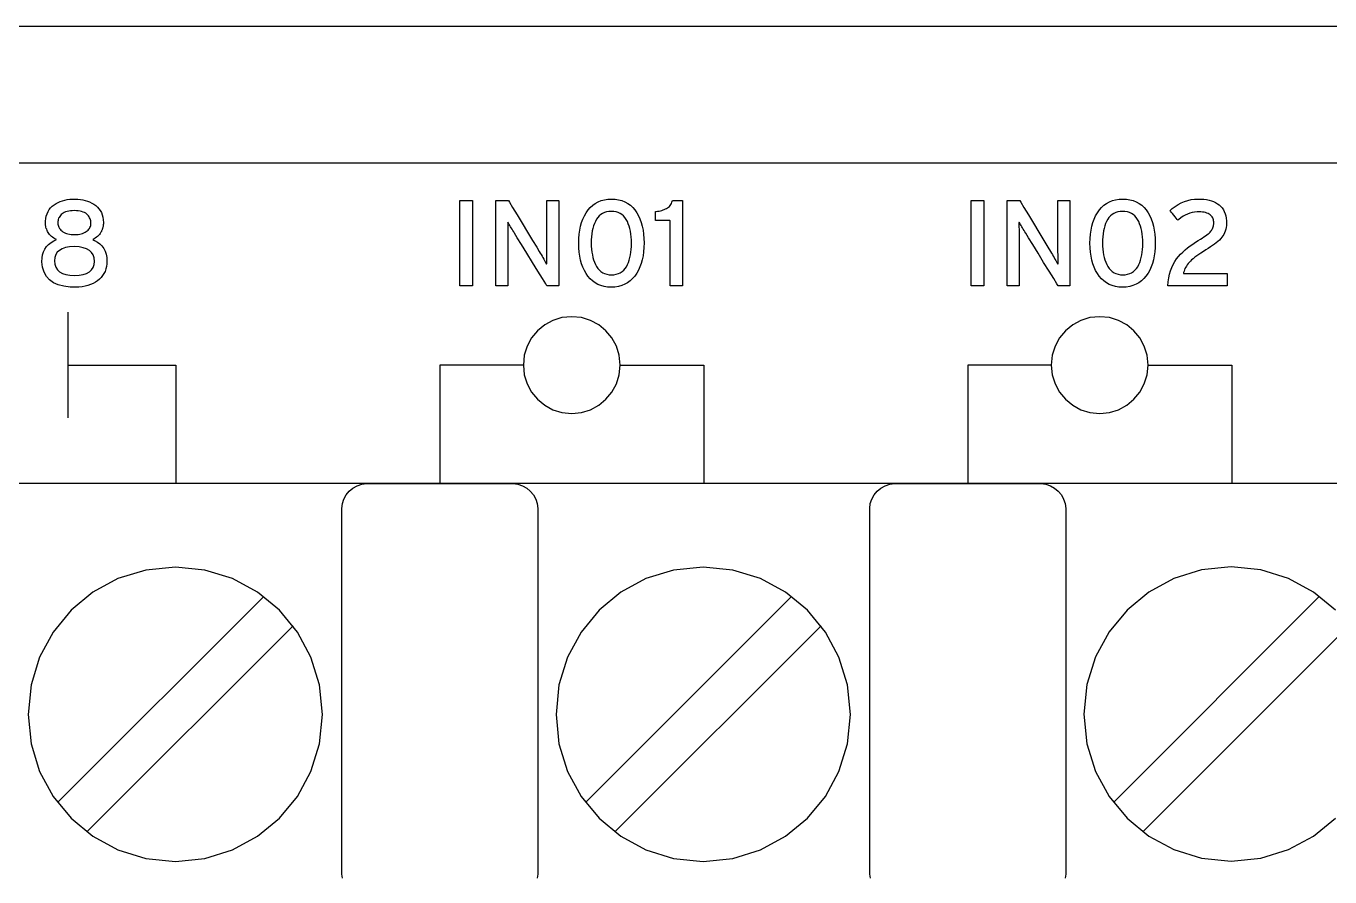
# Model space of a CAD drawing. Extents: x 1 to 47.7, y 0.2 to 33.3.
# Drawn here: x 32.801 to 34.283, y 14.148 to 15.115 of the extents above; entities that cross this region are included whole.
import ezdxf

# ---------------------------------------------------------------- set-up
doc = ezdxf.new("R2010")
doc.units = 0
doc.header["$MEASUREMENT"] = 0
doc.layers.add('4_0_____DWG', color=7, linetype='CONTINUOUS')

msp = doc.modelspace()

# ---------------------------------------------------------------- linework, layer by layer
at = {"layer": '4_0_____DWG'}
for points in [[(32.6345, 15.1152), (32.8303, 15.1152), (33.0271, 15.1152), (33.2246, 15.1152), (33.4228, 15.1152), (33.8209, 15.1152), (34.2205, 15.1152), (34.6209, 15.1152), (35.0213, 15.1152), (35.421, 15.1152), (35.819, 15.1152)], [(32.6397, 14.9598), (32.8976, 14.9598), (33.1536, 14.9598), (33.4069, 14.9598), (33.6572, 14.9598), (33.7811, 14.9598), (33.9039, 14.9598), (34.0258, 14.9598), (34.1466, 14.9598), (34.2662, 14.9598), (34.3847, 14.9598), (34.5018, 14.9598), (34.6176, 14.9598), (34.732, 14.9598), (34.845, 14.9598), (34.9564, 14.9598), (35.0662, 14.9598), (35.1744, 14.9598), (35.2808, 14.9598), (35.3855, 14.9598), (35.4883, 14.9598), (35.5892, 14.9598)], [(33.2939, 14.8199), (33.2939, 14.9171), (33.308, 14.9171), (33.308, 14.8199), (33.2939, 14.8199)], [(33.875, 14.8199), (33.875, 14.9171), (33.8891, 14.9171), (33.8891, 14.8199), (33.875, 14.8199)], [(32.8484, 14.7899), (32.8484, 14.6699)], [(32.8484, 14.7299), (32.9709, 14.7299), (32.9709, 14.5953)], [(33.3659, 14.7299), (33.2709, 14.7299), (33.2709, 14.5953)], [(33.4759, 14.7299), (33.5709, 14.7299), (33.5709, 14.5953)], [(33.9659, 14.7299), (33.8709, 14.7299), (33.8709, 14.5953)], [(34.0759, 14.7299), (34.1709, 14.7299), (34.1709, 14.5953)], [(35.5913, 14.5953), (35.4579, 14.5953), (35.3214, 14.5953), (35.1822, 14.5953), (35.0408, 14.5953), (34.7531, 14.5953), (34.4618, 14.5953), (34.1706, 14.5953), (33.8829, 14.5953), (33.7415, 14.5953), (33.6023, 14.5953), (33.4658, 14.5953), (33.3324, 14.5953), (33.2026, 14.5953), (33.0768, 14.5953), (32.9554, 14.5953), (32.839, 14.5953), (32.7278, 14.5953)], [(33.1603, 14.1468), (33.1596, 14.1514), (33.1595, 14.1589), (33.1595, 14.1912), (33.1595, 14.2453), (33.1595, 14.3129), (33.1595, 14.3859), (33.1595, 14.4559), (33.1595, 14.5148), (33.1595, 14.5541), (33.1595, 14.5668), (33.1602, 14.5724), (33.1619, 14.5776), (33.1646, 14.5823), (33.168, 14.5864), (33.1722, 14.5899), (33.1769, 14.5926), (33.1822, 14.5944), (33.1878, 14.5952), (33.1928, 14.5953), (33.207, 14.5953), (33.2293, 14.5953), (33.2565, 14.5953), (33.2854, 14.5953), (33.3126, 14.5953), (33.3349, 14.5953), (33.3491, 14.5953), (33.354, 14.5952), (33.3597, 14.5944), (33.3649, 14.5926), (33.3697, 14.5899), (33.3738, 14.5864), (33.3773, 14.5823), (33.3799, 14.5776), (33.3816, 14.5724), (33.3823, 14.5668), (33.3824, 14.5541), (33.3824, 14.5148), (33.3824, 14.4559), (33.3824, 14.3859), (33.3824, 14.3129), (33.3824, 14.2453), (33.3824, 14.1912), (33.3824, 14.1589), (33.3823, 14.1514), (33.3816, 14.1468)], [(33.7603, 14.1468), (33.7596, 14.1514), (33.7595, 14.1589), (33.7595, 14.1912), (33.7595, 14.2453), (33.7595, 14.3129), (33.7595, 14.3859), (33.7595, 14.4559), (33.7595, 14.5148), (33.7595, 14.5541), (33.7595, 14.5668), (33.7602, 14.5724), (33.7619, 14.5776), (33.7646, 14.5823), (33.768, 14.5864), (33.7722, 14.5899), (33.7769, 14.5926), (33.7822, 14.5944), (33.7878, 14.5952), (33.7928, 14.5953), (33.807, 14.5953), (33.8293, 14.5953), (33.8565, 14.5953), (33.8854, 14.5953), (33.9126, 14.5953), (33.9349, 14.5953), (33.9491, 14.5953), (33.954, 14.5952), (33.9597, 14.5944), (33.9649, 14.5926), (33.9697, 14.5899), (33.9738, 14.5864), (33.9773, 14.5823), (33.9799, 14.5776), (33.9816, 14.5724), (33.9823, 14.5668), (33.9824, 14.5541), (33.9824, 14.5148), (33.9824, 14.4559), (33.9824, 14.3859), (33.9824, 14.3129), (33.9824, 14.2453), (33.9824, 14.1912), (33.9824, 14.1589), (33.9823, 14.1514), (33.9816, 14.1468)], [(34.2887, 14.4514), (34.2639, 14.4719), (34.2355, 14.4873), (34.2041, 14.4971), (34.1704, 14.5005), (34.1367, 14.4971), (34.1052, 14.4873), (34.0768, 14.4719), (34.052, 14.4514), (34.0316, 14.4266), (34.0161, 14.3982), (34.0064, 14.3668), (34.003, 14.3331), (34.0064, 14.2994), (34.0161, 14.268), (34.0316, 14.2396), (34.052, 14.2149), (34.0768, 14.1945), (34.1052, 14.1791), (34.1367, 14.1694), (34.1704, 14.166), (34.2041, 14.1694), (34.2355, 14.1791), (34.2639, 14.1945), (34.2887, 14.2149)], [(32.8366, 14.2327), (33.0708, 14.4669)], [(33.4366, 14.2327), (33.6708, 14.4669)], [(34.0366, 14.2328), (34.2708, 14.4671)], [(32.87, 14.1992), (33.1042, 14.4335)], [(33.47, 14.1992), (33.7043, 14.4335)], [(34.07, 14.1994), (34.3043, 14.4337)]]:
    msp.add_lwpolyline(points, dxfattribs=at)
for points in [[(32.8927, 14.8482), (32.8925, 14.845), (32.8921, 14.842), (32.8914, 14.8391), (32.8905, 14.8364), (32.8893, 14.8339), (32.8878, 14.8316), (32.8861, 14.8295), (32.8842, 14.8276), (32.882, 14.8258), (32.8796, 14.8242), (32.8769, 14.8227), (32.8741, 14.8215), (32.8711, 14.8205), (32.8679, 14.8197), (32.8645, 14.819), (32.8609, 14.8186), (32.8571, 14.8184), (32.8509, 14.8185), (32.8436, 14.8194), (32.8372, 14.8211), (32.8318, 14.8235), (32.8274, 14.8267), (32.8238, 14.8307), (32.8212, 14.8355), (32.8195, 14.841), (32.8188, 14.8473), (32.8189, 14.8516), (32.8195, 14.8553), (32.8205, 14.8587), (32.822, 14.8618), (32.8239, 14.8645), (32.8263, 14.867), (32.8291, 14.8692), (32.8323, 14.871), (32.8352, 14.8725), (32.8336, 14.8733), (32.8322, 14.8742), (32.8308, 14.8751), (32.8296, 14.8761), (32.8285, 14.8772), (32.8275, 14.8783), (32.8267, 14.8794), (32.8259, 14.8806), (32.8253, 14.8818), (32.8247, 14.883), (32.8242, 14.8842), (32.8237, 14.8853), (32.8234, 14.8865), (32.8231, 14.8876), (32.8229, 14.8887), (32.8228, 14.8898), (32.8227, 14.8909), (32.8228, 14.8934), (32.8232, 14.8965), (32.8237, 14.8993), (32.8246, 14.9019), (32.8257, 14.9043), (32.827, 14.9066), (32.8286, 14.9086), (32.8305, 14.9105), (32.8326, 14.9121), (32.8348, 14.9135), (32.8371, 14.9148), (32.8395, 14.9158), (32.8421, 14.9167), (32.8448, 14.9175), (32.8476, 14.918), (32.8505, 14.9184), (32.8536, 14.9186), (32.8567, 14.9186), (32.8596, 14.9185), (32.8625, 14.9182), (32.8653, 14.9177), (32.8679, 14.9171), (32.8705, 14.9163), (32.873, 14.9153), (32.8754, 14.9141), (32.8777, 14.9128), (32.8799, 14.9112), (32.8819, 14.9095), (32.8836, 14.9076), (32.885, 14.9055), (32.8863, 14.9032), (32.8872, 14.9007), (32.8879, 14.8979), (32.8884, 14.895), (32.8886, 14.8919), (32.8886, 14.891), (32.8886, 14.8905), (32.8886, 14.89), (32.8885, 14.8895), (32.8885, 14.889), (32.8884, 14.8884), (32.8883, 14.8879), (32.8882, 14.8873), (32.8881, 14.8867), (32.8879, 14.8861), (32.8878, 14.8855), (32.8876, 14.8849), (32.8874, 14.8843), (32.8871, 14.8837), (32.8869, 14.883), (32.8866, 14.8824), (32.8863, 14.8818), (32.8858, 14.8808), (32.885, 14.8796), (32.8841, 14.8784), (32.8831, 14.8773), (32.882, 14.8762), (32.8808, 14.8752), (32.8794, 14.8743), (32.878, 14.8734), (32.8765, 14.8726), (32.8786, 14.8714), (32.8818, 14.8697), (32.8846, 14.8676), (32.887, 14.8653), (32.889, 14.8625), (32.8905, 14.8595), (32.8916, 14.8561), (32.8924, 14.8523)], [(33.3926, 14.8199), (33.3913, 14.8221), (33.3876, 14.8281), (33.3824, 14.8366), (33.3762, 14.8466), (33.3698, 14.8571), (33.3638, 14.8668), (33.3589, 14.8747), (33.3558, 14.8797), (33.3549, 14.8813), (33.3539, 14.8828), (33.3531, 14.8843), (33.3522, 14.8857), (33.3514, 14.8871), (33.3506, 14.8885), (33.3498, 14.8898), (33.3491, 14.8911), (33.3484, 14.8923), (33.3481, 14.8915), (33.3481, 14.8892), (33.3481, 14.8867), (33.3481, 14.8843), (33.3481, 14.8817), (33.3481, 14.8791), (33.3482, 14.8763), (33.3482, 14.8736), (33.3482, 14.8707), (33.3482, 14.8689), (33.3482, 14.8644), (33.3482, 14.8576), (33.3482, 14.8494), (33.3482, 14.8408), (33.3482, 14.8326), (33.3482, 14.8258), (33.3482, 14.8213), (33.3482, 14.8199), (33.3476, 14.8199), (33.3461, 14.8199), (33.3442, 14.8199), (33.3419, 14.8199), (33.3395, 14.8199), (33.3374, 14.8199), (33.3357, 14.8199), (33.3347, 14.8199), (33.3345, 14.8206), (33.3345, 14.8269), (33.3345, 14.8383), (33.3345, 14.8532), (33.3345, 14.8697), (33.3345, 14.8861), (33.3345, 14.9005), (33.3345, 14.9114), (33.3345, 14.9168), (33.3348, 14.9171), (33.336, 14.9171), (33.3378, 14.9171), (33.3401, 14.9171), (33.3426, 14.9171), (33.345, 14.9171), (33.347, 14.9171), (33.3484, 14.9171), (33.3489, 14.9171), (33.3502, 14.9149), (33.3537, 14.9091), (33.3587, 14.9008), (33.3646, 14.8911), (33.3707, 14.8809), (33.3764, 14.8714), (33.3811, 14.8638), (33.384, 14.8589), (33.385, 14.8572), (33.3861, 14.8554), (33.3871, 14.8537), (33.388, 14.852), (33.389, 14.8504), (33.3898, 14.8488), (33.3907, 14.8474), (33.3915, 14.8459), (33.3922, 14.8446), (33.3925, 14.8453), (33.3925, 14.8477), (33.3924, 14.8502), (33.3924, 14.8528), (33.3924, 14.8554), (33.3924, 14.8581), (33.3924, 14.8608), (33.3924, 14.8636), (33.3924, 14.8665), (33.3924, 14.8683), (33.3924, 14.8728), (33.3924, 14.8796), (33.3924, 14.8877), (33.3924, 14.8963), (33.3924, 14.9044), (33.3924, 14.9112), (33.3924, 14.9157), (33.3924, 14.9171), (33.393, 14.9171), (33.3945, 14.9171), (33.3964, 14.9171), (33.3987, 14.9171), (33.4011, 14.9171), (33.4032, 14.9171), (33.4049, 14.9171), (33.4059, 14.9171), (33.4061, 14.9164), (33.4061, 14.9101), (33.4061, 14.8987), (33.4061, 14.8838), (33.4061, 14.8673), (33.4061, 14.8509), (33.4061, 14.8365), (33.4061, 14.8256), (33.4061, 14.8202), (33.4058, 14.8199), (33.4047, 14.8199), (33.403, 14.8199), (33.4008, 14.8199), (33.3985, 14.8199), (33.3963, 14.8199), (33.3944, 14.8199), (33.3931, 14.8199)], [(33.5031, 14.8687), (33.5029, 14.8635), (33.5025, 14.8586), (33.5019, 14.8539), (33.501, 14.8495), (33.4998, 14.8453), (33.4984, 14.8414), (33.4967, 14.8376), (33.4947, 14.8342), (33.4925, 14.8309), (33.49, 14.8281), (33.4873, 14.8255), (33.4843, 14.8234), (33.4811, 14.8217), (33.4777, 14.8203), (33.474, 14.8193), (33.47, 14.8186), (33.4658, 14.8183), (33.4616, 14.8186), (33.4577, 14.8192), (33.454, 14.8202), (33.4506, 14.8216), (33.4474, 14.8234), (33.4445, 14.8255), (33.4418, 14.828), (33.4393, 14.8308), (33.4371, 14.834), (33.4352, 14.8374), (33.4335, 14.8411), (33.432, 14.845), (33.4309, 14.8492), (33.43, 14.8536), (33.4293, 14.8583), (33.4289, 14.8632), (33.4288, 14.8684), (33.4289, 14.8736), (33.4293, 14.8785), (33.43, 14.8832), (33.4309, 14.8876), (33.4321, 14.8918), (33.4335, 14.8958), (33.4353, 14.8995), (33.4372, 14.903), (33.4395, 14.9062), (33.442, 14.9091), (33.4447, 14.9116), (33.4476, 14.9137), (33.4508, 14.9155), (33.4543, 14.9168), (33.458, 14.9178), (33.4619, 14.9184), (33.4661, 14.9186), (33.4703, 14.9184), (33.4742, 14.9178), (33.4779, 14.9168), (33.4814, 14.9154), (33.4846, 14.9137), (33.4875, 14.9116), (33.4902, 14.9091), (33.4926, 14.9063), (33.4948, 14.9031), (33.4968, 14.8997), (33.4984, 14.896), (33.4998, 14.8921), (33.501, 14.8879), (33.5019, 14.8834), (33.5025, 14.8788), (33.5029, 14.8738)], [(33.5326, 14.8199), (33.5326, 14.8228), (33.5326, 14.8303), (33.5326, 14.8412), (33.5326, 14.8539), (33.5326, 14.8669), (33.5326, 14.8789), (33.5326, 14.8883), (33.5326, 14.8937), (33.5325, 14.8944), (33.5312, 14.8944), (33.5291, 14.8944), (33.5265, 14.8944), (33.5235, 14.8944), (33.5207, 14.8944), (33.5183, 14.8944), (33.5166, 14.8944), (33.5159, 14.8944), (33.5159, 14.8948), (33.5159, 14.8958), (33.5159, 14.8973), (33.5159, 14.899), (33.5159, 14.9008), (33.5159, 14.9024), (33.5159, 14.9036), (33.5159, 14.9044), (33.5168, 14.9045), (33.5185, 14.9047), (33.5201, 14.905), (33.5217, 14.9053), (33.5232, 14.9057), (33.5247, 14.9062), (33.5261, 14.9067), (33.5274, 14.9073), (33.5287, 14.9079), (33.5299, 14.9086), (33.5309, 14.9094), (33.5319, 14.9103), (33.5328, 14.9113), (33.5335, 14.9124), (33.5342, 14.9136), (33.5347, 14.9149), (33.5351, 14.9163), (33.5354, 14.9171), (33.5363, 14.9171), (33.5377, 14.9171), (33.5395, 14.9171), (33.5415, 14.9171), (33.5435, 14.9171), (33.5451, 14.9171), (33.5463, 14.9171), (33.5467, 14.9171), (33.5467, 14.9134), (33.5467, 14.9035), (33.5467, 14.8893), (33.5467, 14.8728), (33.5467, 14.8558), (33.5467, 14.8402), (33.5467, 14.8279), (33.5467, 14.8209), (33.5466, 14.8199), (33.5456, 14.8199), (33.5438, 14.8199), (33.5415, 14.8199), (33.5391, 14.8199), (33.5367, 14.8199), (33.5346, 14.8199), (33.5332, 14.8199)], [(33.9737, 14.8199), (33.9723, 14.8221), (33.9687, 14.8281), (33.9634, 14.8366), (33.9572, 14.8466), (33.9508, 14.8571), (33.9448, 14.8668), (33.94, 14.8747), (33.9369, 14.8797), (33.9359, 14.8813), (33.935, 14.8828), (33.9341, 14.8843), (33.9333, 14.8857), (33.9324, 14.8871), (33.9316, 14.8885), (33.9309, 14.8898), (33.9301, 14.8911), (33.9294, 14.8923), (33.9291, 14.8915), (33.9291, 14.8892), (33.9291, 14.8867), (33.9292, 14.8843), (33.9292, 14.8817), (33.9292, 14.8791), (33.9292, 14.8763), (33.9292, 14.8736), (33.9293, 14.8707), (33.9293, 14.8689), (33.9293, 14.8644), (33.9293, 14.8576), (33.9293, 14.8494), (33.9293, 14.8408), (33.9293, 14.8326), (33.9293, 14.8258), (33.9293, 14.8213), (33.9293, 14.8199), (33.9286, 14.8199), (33.9272, 14.8199), (33.9252, 14.8199), (33.9229, 14.8199), (33.9206, 14.8199), (33.9185, 14.8199), (33.9168, 14.8199), (33.9158, 14.8199), (33.9156, 14.8206), (33.9156, 14.8269), (33.9156, 14.8383), (33.9156, 14.8532), (33.9156, 14.8697), (33.9156, 14.8861), (33.9156, 14.9005), (33.9156, 14.9114), (33.9156, 14.9168), (33.9159, 14.9171), (33.917, 14.9171), (33.9189, 14.9171), (33.9212, 14.9171), (33.9237, 14.9171), (33.926, 14.9171), (33.928, 14.9171), (33.9294, 14.9171), (33.93, 14.9171), (33.9313, 14.9149), (33.9347, 14.9091), (33.9398, 14.9008), (33.9457, 14.8911), (33.9518, 14.8809), (33.9575, 14.8714), (33.9621, 14.8638), (33.9651, 14.8589), (33.9661, 14.8572), (33.9671, 14.8554), (33.9681, 14.8537), (33.9691, 14.852), (33.97, 14.8504), (33.9709, 14.8488), (33.9717, 14.8474), (33.9725, 14.8459), (33.9733, 14.8446), (33.9735, 14.8453), (33.9735, 14.8477), (33.9735, 14.8502), (33.9735, 14.8528), (33.9735, 14.8554), (33.9734, 14.8581), (33.9734, 14.8608), (33.9734, 14.8636), (33.9734, 14.8665), (33.9734, 14.8683), (33.9734, 14.8728), (33.9734, 14.8796), (33.9734, 14.8877), (33.9734, 14.8963), (33.9734, 14.9044), (33.9734, 14.9112), (33.9734, 14.9157), (33.9734, 14.9171), (33.9741, 14.9171), (33.9755, 14.9171), (33.9775, 14.9171), (33.9798, 14.9171), (33.9821, 14.9171), (33.9842, 14.9171), (33.9859, 14.9171), (33.9869, 14.9171), (33.9871, 14.9164), (33.9871, 14.9101), (33.9871, 14.8987), (33.9871, 14.8838), (33.9871, 14.8673), (33.9871, 14.8509), (33.9871, 14.8365), (33.9871, 14.8256), (33.9871, 14.8202), (33.9869, 14.8199), (33.9858, 14.8199), (33.984, 14.8199), (33.9819, 14.8199), (33.9796, 14.8199), (33.9774, 14.8199), (33.9755, 14.8199), (33.9742, 14.8199)], [(34.0841, 14.8687), (34.084, 14.8635), (34.0836, 14.8586), (34.0829, 14.8539), (34.082, 14.8495), (34.0808, 14.8453), (34.0794, 14.8414), (34.0777, 14.8376), (34.0758, 14.8342), (34.0735, 14.8309), (34.0711, 14.8281), (34.0684, 14.8255), (34.0654, 14.8234), (34.0622, 14.8217), (34.0587, 14.8203), (34.055, 14.8193), (34.051, 14.8186), (34.0468, 14.8183), (34.0427, 14.8186), (34.0388, 14.8192), (34.0351, 14.8202), (34.0317, 14.8216), (34.0285, 14.8234), (34.0255, 14.8255), (34.0228, 14.828), (34.0204, 14.8308), (34.0182, 14.834), (34.0162, 14.8374), (34.0145, 14.8411), (34.0131, 14.845), (34.0119, 14.8492), (34.011, 14.8536), (34.0104, 14.8583), (34.01, 14.8632), (34.0098, 14.8684), (34.01, 14.8736), (34.0104, 14.8785), (34.011, 14.8832), (34.012, 14.8876), (34.0131, 14.8918), (34.0146, 14.8958), (34.0163, 14.8995), (34.0183, 14.903), (34.0205, 14.9062), (34.023, 14.9091), (34.0257, 14.9116), (34.0287, 14.9137), (34.0319, 14.9155), (34.0353, 14.9168), (34.039, 14.9178), (34.0429, 14.9184), (34.0471, 14.9186), (34.0513, 14.9184), (34.0553, 14.9178), (34.059, 14.9168), (34.0624, 14.9154), (34.0656, 14.9137), (34.0686, 14.9116), (34.0713, 14.9091), (34.0737, 14.9063), (34.0759, 14.9031), (34.0778, 14.8997), (34.0795, 14.896), (34.0809, 14.8921), (34.082, 14.8879), (34.0829, 14.8834), (34.0836, 14.8788), (34.084, 14.8738)], [(34.0983, 14.8199), (34.0987, 14.8246), (34.0994, 14.829), (34.1003, 14.8332), (34.1014, 14.8371), (34.1027, 14.8408), (34.1043, 14.8443), (34.1061, 14.8475), (34.1082, 14.8505), (34.1104, 14.8533), (34.1129, 14.8559), (34.1154, 14.8584), (34.1181, 14.8608), (34.1208, 14.8631), (34.1236, 14.8653), (34.1266, 14.8674), (34.1296, 14.8695), (34.1328, 14.8714), (34.1355, 14.873), (34.1375, 14.8743), (34.1394, 14.8755), (34.1411, 14.8767), (34.1427, 14.8778), (34.144, 14.8789), (34.1453, 14.88), (34.1463, 14.881), (34.1472, 14.882), (34.1479, 14.8829), (34.1485, 14.8839), (34.1491, 14.8849), (34.1495, 14.8859), (34.1499, 14.887), (34.1502, 14.888), (34.1504, 14.8891), (34.1505, 14.8902), (34.1506, 14.8913), (34.1505, 14.8926), (34.1504, 14.8938), (34.1501, 14.895), (34.1498, 14.8961), (34.1493, 14.8972), (34.1487, 14.8982), (34.1481, 14.8991), (34.1473, 14.9), (34.1464, 14.9008), (34.1453, 14.9015), (34.1441, 14.9021), (34.1428, 14.9027), (34.1413, 14.9032), (34.1397, 14.9035), (34.1379, 14.9038), (34.136, 14.904), (34.1339, 14.9041), (34.1315, 14.9041), (34.1287, 14.9038), (34.1259, 14.9033), (34.1232, 14.9026), (34.1206, 14.9016), (34.118, 14.9004), (34.1156, 14.899), (34.1131, 14.8973), (34.1108, 14.8954), (34.1097, 14.8946), (34.109, 14.8953), (34.1079, 14.8967), (34.1065, 14.8984), (34.105, 14.9003), (34.1035, 14.9021), (34.1022, 14.9037), (34.1013, 14.9049), (34.1008, 14.9055), (34.1032, 14.9077), (34.1065, 14.9102), (34.1099, 14.9124), (34.1135, 14.9142), (34.1171, 14.9158), (34.1209, 14.917), (34.1248, 14.9179), (34.1288, 14.9184), (34.1329, 14.9186), (34.1363, 14.9186), (34.1394, 14.9183), (34.1424, 14.9179), (34.1452, 14.9173), (34.1478, 14.9166), (34.1503, 14.9157), (34.1526, 14.9146), (34.1548, 14.9133), (34.1568, 14.9119), (34.1585, 14.9103), (34.1601, 14.9085), (34.1614, 14.9065), (34.1625, 14.9043), (34.1635, 14.9019), (34.1641, 14.8994), (34.1646, 14.8967), (34.1649, 14.8938), (34.1649, 14.891), (34.1648, 14.8886), (34.1645, 14.8864), (34.1641, 14.8842), (34.1635, 14.8822), (34.1628, 14.8803), (34.162, 14.8784), (34.161, 14.8767), (34.1598, 14.8751), (34.1585, 14.8736), (34.157, 14.872), (34.1553, 14.8705), (34.1534, 14.8689), (34.1514, 14.8673), (34.1492, 14.8657), (34.1469, 14.8641), (34.1443, 14.8624), (34.1416, 14.8607), (34.1387, 14.859), (34.136, 14.8572), (34.1335, 14.8555), (34.1311, 14.8539), (34.129, 14.8524), (34.1271, 14.8508), (34.1254, 14.8494), (34.1239, 14.848), (34.1226, 14.8466), (34.1214, 14.8452), (34.1204, 14.8438), (34.1194, 14.8424), (34.1186, 14.841), (34.1178, 14.8395), (34.1172, 14.8381), (34.1167, 14.8366), (34.1162, 14.835), (34.1162, 14.834), (34.1191, 14.834), (34.1247, 14.834), (34.1321, 14.834), (34.1405, 14.834), (34.1489, 14.834), (34.1564, 14.834), (34.1623, 14.834), (34.1655, 14.834), (34.1659, 14.8338), (34.1659, 14.8328), (34.1659, 14.8311), (34.1659, 14.8289), (34.1659, 14.8266), (34.1659, 14.8242), (34.1659, 14.8222), (34.1659, 14.8206), (34.1659, 14.8199), (34.1644, 14.8199), (34.1587, 14.8199), (34.1499, 14.8199), (34.1391, 14.8199), (34.1276, 14.8199), (34.1166, 14.8199), (34.1073, 14.8199), (34.1008, 14.8199)], [(32.8744, 14.891), (32.8744, 14.8924), (32.8742, 14.8937), (32.8739, 14.895), (32.8735, 14.8962), (32.873, 14.8973), (32.8723, 14.8985), (32.8716, 14.8995), (32.8707, 14.9006), (32.8697, 14.9015), (32.8685, 14.9024), (32.8671, 14.9032), (32.8656, 14.9038), (32.8639, 14.9043), (32.8621, 14.9048), (32.8601, 14.9051), (32.8579, 14.9053), (32.8556, 14.9054), (32.8533, 14.9053), (32.8511, 14.9051), (32.8492, 14.9048), (32.8473, 14.9044), (32.8457, 14.9039), (32.8442, 14.9033), (32.8429, 14.9026), (32.8417, 14.9018), (32.8407, 14.9009), (32.8398, 14.8999), (32.839, 14.8989), (32.8384, 14.8978), (32.8378, 14.8967), (32.8374, 14.8955), (32.8372, 14.8942), (32.837, 14.8929), (32.837, 14.8916), (32.837, 14.8902), (32.8373, 14.8889), (32.8376, 14.8876), (32.8381, 14.8865), (32.8387, 14.8853), (32.8395, 14.8843), (32.8404, 14.8833), (32.8415, 14.8823), (32.8427, 14.8815), (32.844, 14.8807), (32.8454, 14.88), (32.8468, 14.8795), (32.8484, 14.879), (32.8501, 14.8786), (32.8519, 14.8784), (32.8538, 14.8782), (32.8558, 14.8782), (32.8579, 14.8782), (32.8599, 14.8784), (32.8617, 14.8786), (32.8634, 14.879), (32.865, 14.8795), (32.8665, 14.8801), (32.8679, 14.8808), (32.8691, 14.8816), (32.8702, 14.8825), (32.8712, 14.8834), (32.8721, 14.8843), (32.8728, 14.8853), (32.8734, 14.8863), (32.8738, 14.8874), (32.8742, 14.8886), (32.8744, 14.8898)], [(33.4888, 14.8684), (33.4887, 14.872), (33.4885, 14.8755), (33.4882, 14.8788), (33.4876, 14.882), (33.487, 14.885), (33.4862, 14.8878), (33.4852, 14.8905), (33.4841, 14.8931), (33.4829, 14.8954), (33.4814, 14.8975), (33.4798, 14.8994), (33.4779, 14.9009), (33.4759, 14.9022), (33.4737, 14.9032), (33.4712, 14.9039), (33.4686, 14.9044), (33.4658, 14.9045), (33.463, 14.9044), (33.4604, 14.9039), (33.4581, 14.9032), (33.4559, 14.9022), (33.4538, 14.901), (33.452, 14.8994), (33.4504, 14.8976), (33.4489, 14.8956), (33.4477, 14.8932), (33.4466, 14.8907), (33.4456, 14.8881), (33.4448, 14.8852), (33.4441, 14.8823), (33.4436, 14.8791), (33.4433, 14.8758), (33.4431, 14.8723), (33.443, 14.8687), (33.4431, 14.8651), (33.4433, 14.8616), (33.4437, 14.8583), (33.4443, 14.8552), (33.4449, 14.8522), (33.4458, 14.8494), (33.4468, 14.8467), (33.4479, 14.8442), (33.4492, 14.8418), (33.4507, 14.8397), (33.4523, 14.8378), (33.4541, 14.8362), (33.4561, 14.8349), (33.4583, 14.8338), (33.4607, 14.8331), (33.4633, 14.8326), (33.4661, 14.8324), (33.4689, 14.8326), (33.4715, 14.8331), (33.4739, 14.8338), (33.4761, 14.8348), (33.4781, 14.8361), (33.48, 14.8377), (33.4816, 14.8396), (33.483, 14.8417), (33.4843, 14.8441), (33.4853, 14.8466), (33.4863, 14.8492), (33.487, 14.852), (33.4877, 14.855), (33.4882, 14.8581), (33.4885, 14.8614), (33.4887, 14.8648)], [(34.0699, 14.8684), (34.0698, 14.872), (34.0696, 14.8755), (34.0692, 14.8788), (34.0687, 14.882), (34.068, 14.885), (34.0672, 14.8878), (34.0663, 14.8905), (34.0652, 14.8931), (34.0639, 14.8954), (34.0625, 14.8975), (34.0608, 14.8994), (34.059, 14.9009), (34.0569, 14.9022), (34.0547, 14.9032), (34.0523, 14.9039), (34.0496, 14.9044), (34.0468, 14.9045), (34.0441, 14.9044), (34.0415, 14.9039), (34.0391, 14.9032), (34.0369, 14.9022), (34.0349, 14.901), (34.0331, 14.8994), (34.0314, 14.8976), (34.03, 14.8956), (34.0287, 14.8932), (34.0276, 14.8907), (34.0266, 14.8881), (34.0258, 14.8852), (34.0252, 14.8823), (34.0247, 14.8791), (34.0243, 14.8758), (34.0241, 14.8723), (34.0241, 14.8687), (34.0242, 14.8651), (34.0244, 14.8616), (34.0248, 14.8583), (34.0253, 14.8552), (34.026, 14.8522), (34.0268, 14.8494), (34.0278, 14.8467), (34.029, 14.8442), (34.0303, 14.8418), (34.0317, 14.8397), (34.0334, 14.8378), (34.0352, 14.8362), (34.0372, 14.8349), (34.0394, 14.8338), (34.0418, 14.8331), (34.0444, 14.8326), (34.0471, 14.8324), (34.0499, 14.8326), (34.0525, 14.8331), (34.055, 14.8338), (34.0572, 14.8348), (34.0592, 14.8361), (34.061, 14.8377), (34.0627, 14.8396), (34.0641, 14.8417), (34.0653, 14.8441), (34.0664, 14.8466), (34.0673, 14.8492), (34.0681, 14.852), (34.0687, 14.855), (34.0692, 14.8581), (34.0696, 14.8614), (34.0698, 14.8648)], [(32.8784, 14.8478), (32.8781, 14.8517), (32.877, 14.855), (32.8753, 14.8578), (32.8728, 14.8602), (32.8696, 14.862), (32.8656, 14.8633), (32.861, 14.8641), (32.8556, 14.8645), (32.8503, 14.8642), (32.8457, 14.8634), (32.8418, 14.8621), (32.8386, 14.8603), (32.8361, 14.8581), (32.8344, 14.8554), (32.8333, 14.8522), (32.833, 14.8485), (32.8334, 14.8446), (32.8345, 14.8412), (32.8363, 14.8383), (32.8388, 14.836), (32.842, 14.8341), (32.8458, 14.8328), (32.8504, 14.832), (32.8557, 14.8316), (32.861, 14.832), (32.8656, 14.8328), (32.8695, 14.8341), (32.8727, 14.8359), (32.8752, 14.8381), (32.877, 14.8409), (32.8781, 14.8441)], [(33.4209, 14.6749), (33.432, 14.676), (33.4423, 14.6792), (33.4517, 14.6843), (33.4598, 14.691), (33.4665, 14.6991), (33.4716, 14.7085), (33.4748, 14.7188), (33.4759, 14.7299), (33.4748, 14.741), (33.4716, 14.7513), (33.4665, 14.7607), (33.4598, 14.7688), (33.4517, 14.7755), (33.4423, 14.7806), (33.432, 14.7838), (33.4209, 14.7849), (33.4098, 14.7838), (33.3995, 14.7806), (33.3902, 14.7755), (33.382, 14.7688), (33.3753, 14.7607), (33.3702, 14.7513), (33.367, 14.741), (33.3659, 14.7299), (33.367, 14.7188), (33.3702, 14.7085), (33.3753, 14.6991), (33.382, 14.691), (33.3902, 14.6843), (33.3995, 14.6792), (33.4098, 14.676)], [(34.0209, 14.6749), (34.032, 14.676), (34.0423, 14.6792), (34.0517, 14.6843), (34.0598, 14.691), (34.0665, 14.6991), (34.0716, 14.7085), (34.0748, 14.7188), (34.0759, 14.7299), (34.0748, 14.741), (34.0716, 14.7513), (34.0665, 14.7607), (34.0598, 14.7688), (34.0517, 14.7755), (34.0423, 14.7806), (34.032, 14.7838), (34.0209, 14.7849), (34.0098, 14.7838), (33.9995, 14.7806), (33.9902, 14.7755), (33.982, 14.7688), (33.9753, 14.7607), (33.9702, 14.7513), (33.967, 14.741), (33.9659, 14.7299), (33.967, 14.7188), (33.9702, 14.7085), (33.9753, 14.6991), (33.982, 14.691), (33.9902, 14.6843), (33.9995, 14.6792), (34.0098, 14.676)], [(32.803, 14.3329), (32.8064, 14.2992), (32.8161, 14.2678), (32.8316, 14.2395), (32.852, 14.2147), (32.8768, 14.1943), (32.9052, 14.1789), (32.9367, 14.1692), (32.9704, 14.1658), (33.0041, 14.1692), (33.0355, 14.1789), (33.0639, 14.1943), (33.0887, 14.2147), (33.1091, 14.2395), (33.1245, 14.2678), (33.1343, 14.2992), (33.1377, 14.3329), (33.1343, 14.3666), (33.1245, 14.398), (33.1091, 14.4264), (33.0887, 14.4512), (33.0639, 14.4717), (33.0355, 14.4872), (33.0041, 14.4969), (32.9704, 14.5003), (32.9367, 14.4969), (32.9052, 14.4872), (32.8768, 14.4717), (32.852, 14.4512), (32.8316, 14.4264), (32.8161, 14.398), (32.8064, 14.3666)], [(33.403, 14.3329), (33.4064, 14.2992), (33.4161, 14.2678), (33.4316, 14.2395), (33.452, 14.2147), (33.4768, 14.1943), (33.5052, 14.1789), (33.5367, 14.1692), (33.5704, 14.1658), (33.6041, 14.1692), (33.6355, 14.1789), (33.6639, 14.1943), (33.6887, 14.2147), (33.7091, 14.2395), (33.7245, 14.2678), (33.7343, 14.2992), (33.7377, 14.3329), (33.7343, 14.3666), (33.7245, 14.398), (33.7091, 14.4264), (33.6887, 14.4512), (33.6639, 14.4717), (33.6355, 14.4872), (33.6041, 14.4969), (33.5704, 14.5003), (33.5367, 14.4969), (33.5052, 14.4872), (33.4768, 14.4717), (33.452, 14.4512), (33.4316, 14.4264), (33.4161, 14.398), (33.4064, 14.3666)]]:
    msp.add_lwpolyline(points, close=True, dxfattribs=at)

doc.saveas('drawing.dxf')
